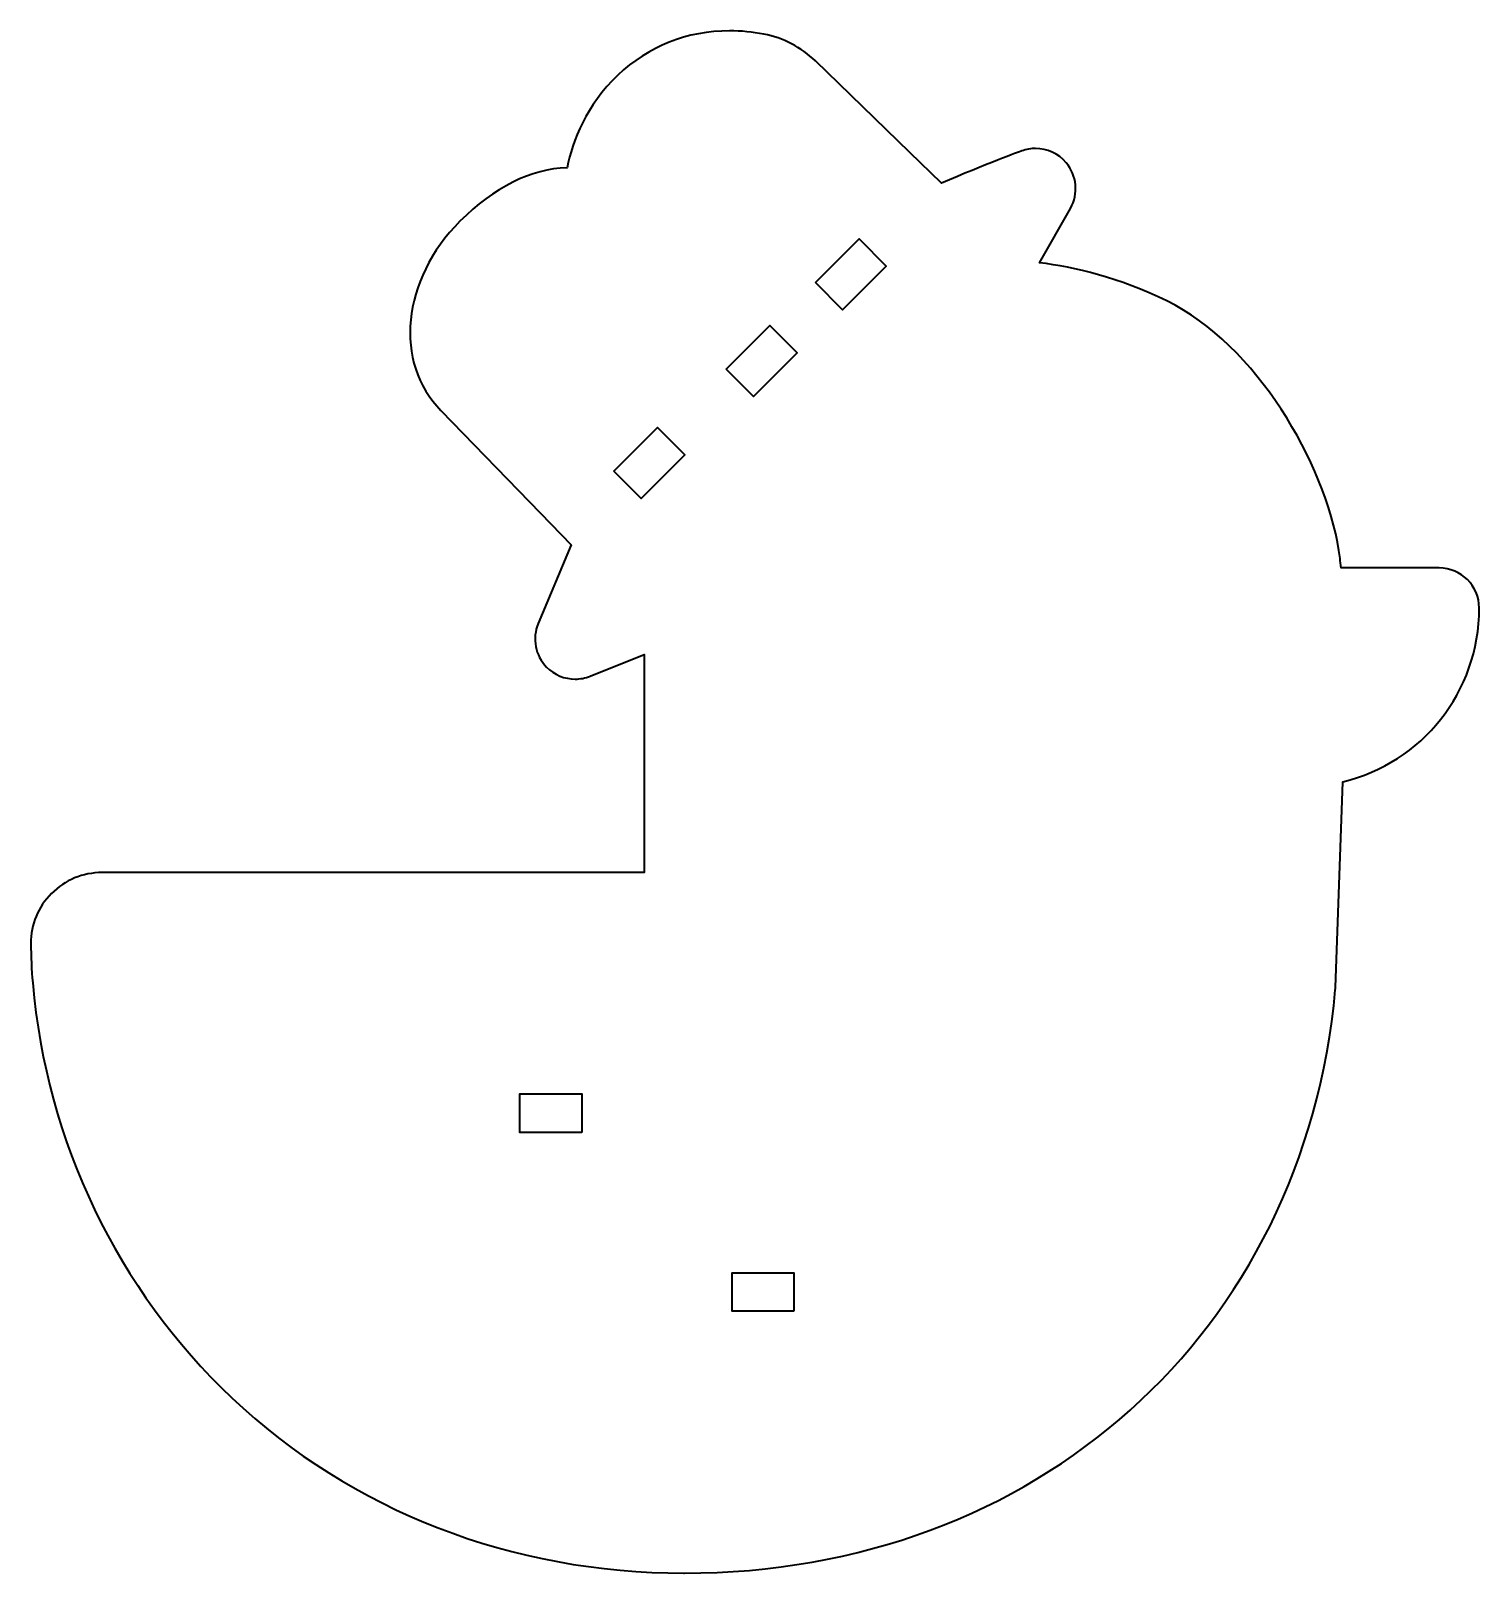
# Model space of a CAD drawing. Header units: centimetres. Extents: x 0.15 to 4.85, y -5 to 0.
import ezdxf

# ---------------------------------------------------------------- set-up
doc = ezdxf.new("R2010")
doc.units = ezdxf.units.CM
doc.header["$MEASUREMENT"] = 0
doc.layers.add('Capa 1', color=7, linetype='Continuous')

# ---------------------------------------------------------------- blocks, each defined once
blk = doc.blocks.new('block 2')
at = {"layer": 'Capa 1', "color": 175, "lineweight": 35, "true_color": 0x394d98}
for points in [[(2.6957, -0.8163), (2.8371, -0.6749), (2.9255, -0.7633), (2.784, -0.9047), (2.6957, -0.8163)], [(2.4065, -1.0974), (2.5479, -0.956), (2.6363, -1.0444), (2.4949, -1.1858), (2.4065, -1.0974)], [(2.0425, -1.4277), (2.1839, -1.2863), (2.2723, -1.3747), (2.1308, -1.5161), (2.0425, -1.4277)], [(1.9382, -3.5706), (1.7382, -3.5706), (1.7382, -3.4456), (1.9382, -3.4456), (1.9382, -3.5706)], [(2.6258, -4.1503), (2.4258, -4.1503), (2.4258, -4.0253), (2.6258, -4.0253), (2.6258, -4.1503)]]:
    blk.add_lwpolyline(points, dxfattribs=at)

msp = doc.modelspace()

# ---------------------------------------------------------------- linework, layer by layer
at = {"layer": 'Capa 1', "color": 18, "lineweight": 35, "true_color": 0x030302}
msp.add_open_spline([(2.2694, -4.999), (1.7122, -4.999), (1.192, -4.7972), (0.8047, -4.431), (0.4332, -4.0796), (0.2038, -3.602), (0.1589, -3.086), (0.1553, -3.0439), (0.1533, -3.0008), (0.1531, -2.9581), (0.1529, -2.8972), (0.1766, -2.8398), (0.2198, -2.7966), (0.2634, -2.7528), (0.3215, -2.7287), (0.3833, -2.7287), (0.3833, -2.7287), (2.1404, -2.7287), (2.1404, -2.7287), (2.1404, -2.7287), (2.1404, -2.0218), (2.1404, -2.0218), (2.1404, -2.0218), (1.9658, -2.0922), (1.9658, -2.0922), (1.95, -2.0985), (1.9335, -2.1016), (1.9172, -2.1016), (1.883, -2.1016), (1.8495, -2.0882), (1.8246, -2.0629), (1.7877, -2.0255), (1.777, -1.9697), (1.7973, -1.9213), (1.7973, -1.9213), (1.9042, -1.6666), (1.9042, -1.6666), (1.9042, -1.6666), (1.8048, -1.5638), (1.8048, -1.5638), (1.8048, -1.5638), (1.4822, -1.2312), (1.4822, -1.2312), (1.3281, -1.0772), (1.3546, -0.8071), (1.5438, -0.6179), (1.6529, -0.5088), (1.7757, -0.4475), (1.8906, -0.4446), (1.9093, -0.3582), (1.9531, -0.2413), (2.055, -0.1448), (2.1544, -0.0507), (2.2798, -0.001), (2.4176, -0.001), (2.4545, -0.001), (2.4918, -0.0046), (2.5286, -0.0116), (2.5916, -0.0237), (2.6494, -0.0538), (2.6959, -0.0987), (2.6959, -0.0987), (3.0018, -0.395), (3.0018, -0.395), (3.0018, -0.395), (3.1046, -0.4951), (3.1046, -0.4951), (3.2456, -0.4336), (3.359, -0.3922), (3.3646, -0.3901), (3.3792, -0.3848), (3.3942, -0.3822), (3.4091, -0.3822), (3.4466, -0.3822), (3.4832, -0.3985), (3.5084, -0.4283), (3.5436, -0.4699), (3.5491, -0.529), (3.5222, -0.5764), (3.5222, -0.5764), (3.4224, -0.7525), (3.4224, -0.7525), (3.5349, -0.7668), (3.6805, -0.8005), (3.8349, -0.8764), (4.125, -1.0189), (4.3462, -1.3997), (4.3926, -1.6855), (4.395, -1.7007), (4.3972, -1.7192), (4.3992, -1.7413), (4.3992, -1.7413), (4.7169, -1.7413), (4.7169, -1.7413), (4.7887, -1.7413), (4.8469, -1.7995), (4.8469, -1.8713), (4.8469, -2.1453), (4.6608, -2.3729), (4.4053, -2.4342), (4.4053, -2.4342), (4.3812, -3.1013), (4.3812, -3.1013), (4.3811, -3.1036), (4.3809, -3.106), (4.3807, -3.1083), (4.2799, -4.2208), (3.4123, -4.9983), (2.2709, -4.999), (2.2708, -4.999), (2.2694, -4.999), (2.2694, -4.999)], degree=3, knots=[0, 0, 0, 0, 1, 1, 1, 2, 2, 2, 3, 3, 3, 4, 4, 4, 5, 5, 5, 6, 6, 6, 7, 7, 7, 8, 8, 8, 9, 9, 9, 10, 10, 10, 11, 11, 11, 12, 12, 12, 13, 13, 13, 14, 14, 14, 15, 15, 15, 16, 16, 16, 17, 17, 17, 18, 18, 18, 19, 19, 19, 20, 20, 20, 21, 21, 21, 22, 22, 22, 23, 23, 23, 24, 24, 24, 25, 25, 25, 26, 26, 26, 27, 27, 27, 28, 28, 28, 29, 29, 29, 30, 30, 30, 31, 31, 31, 32, 32, 32, 33, 33, 33, 34, 34, 34, 35, 35, 35, 36, 36, 36, 37, 37, 37, 37], dxfattribs=at)

# ---------------------------------------------------------------- block references
at = {"layer": 'Capa 1'}
msp.add_blockref('block 2', (0, 0), dxfattribs=at)

doc.saveas('drawing.dxf')
